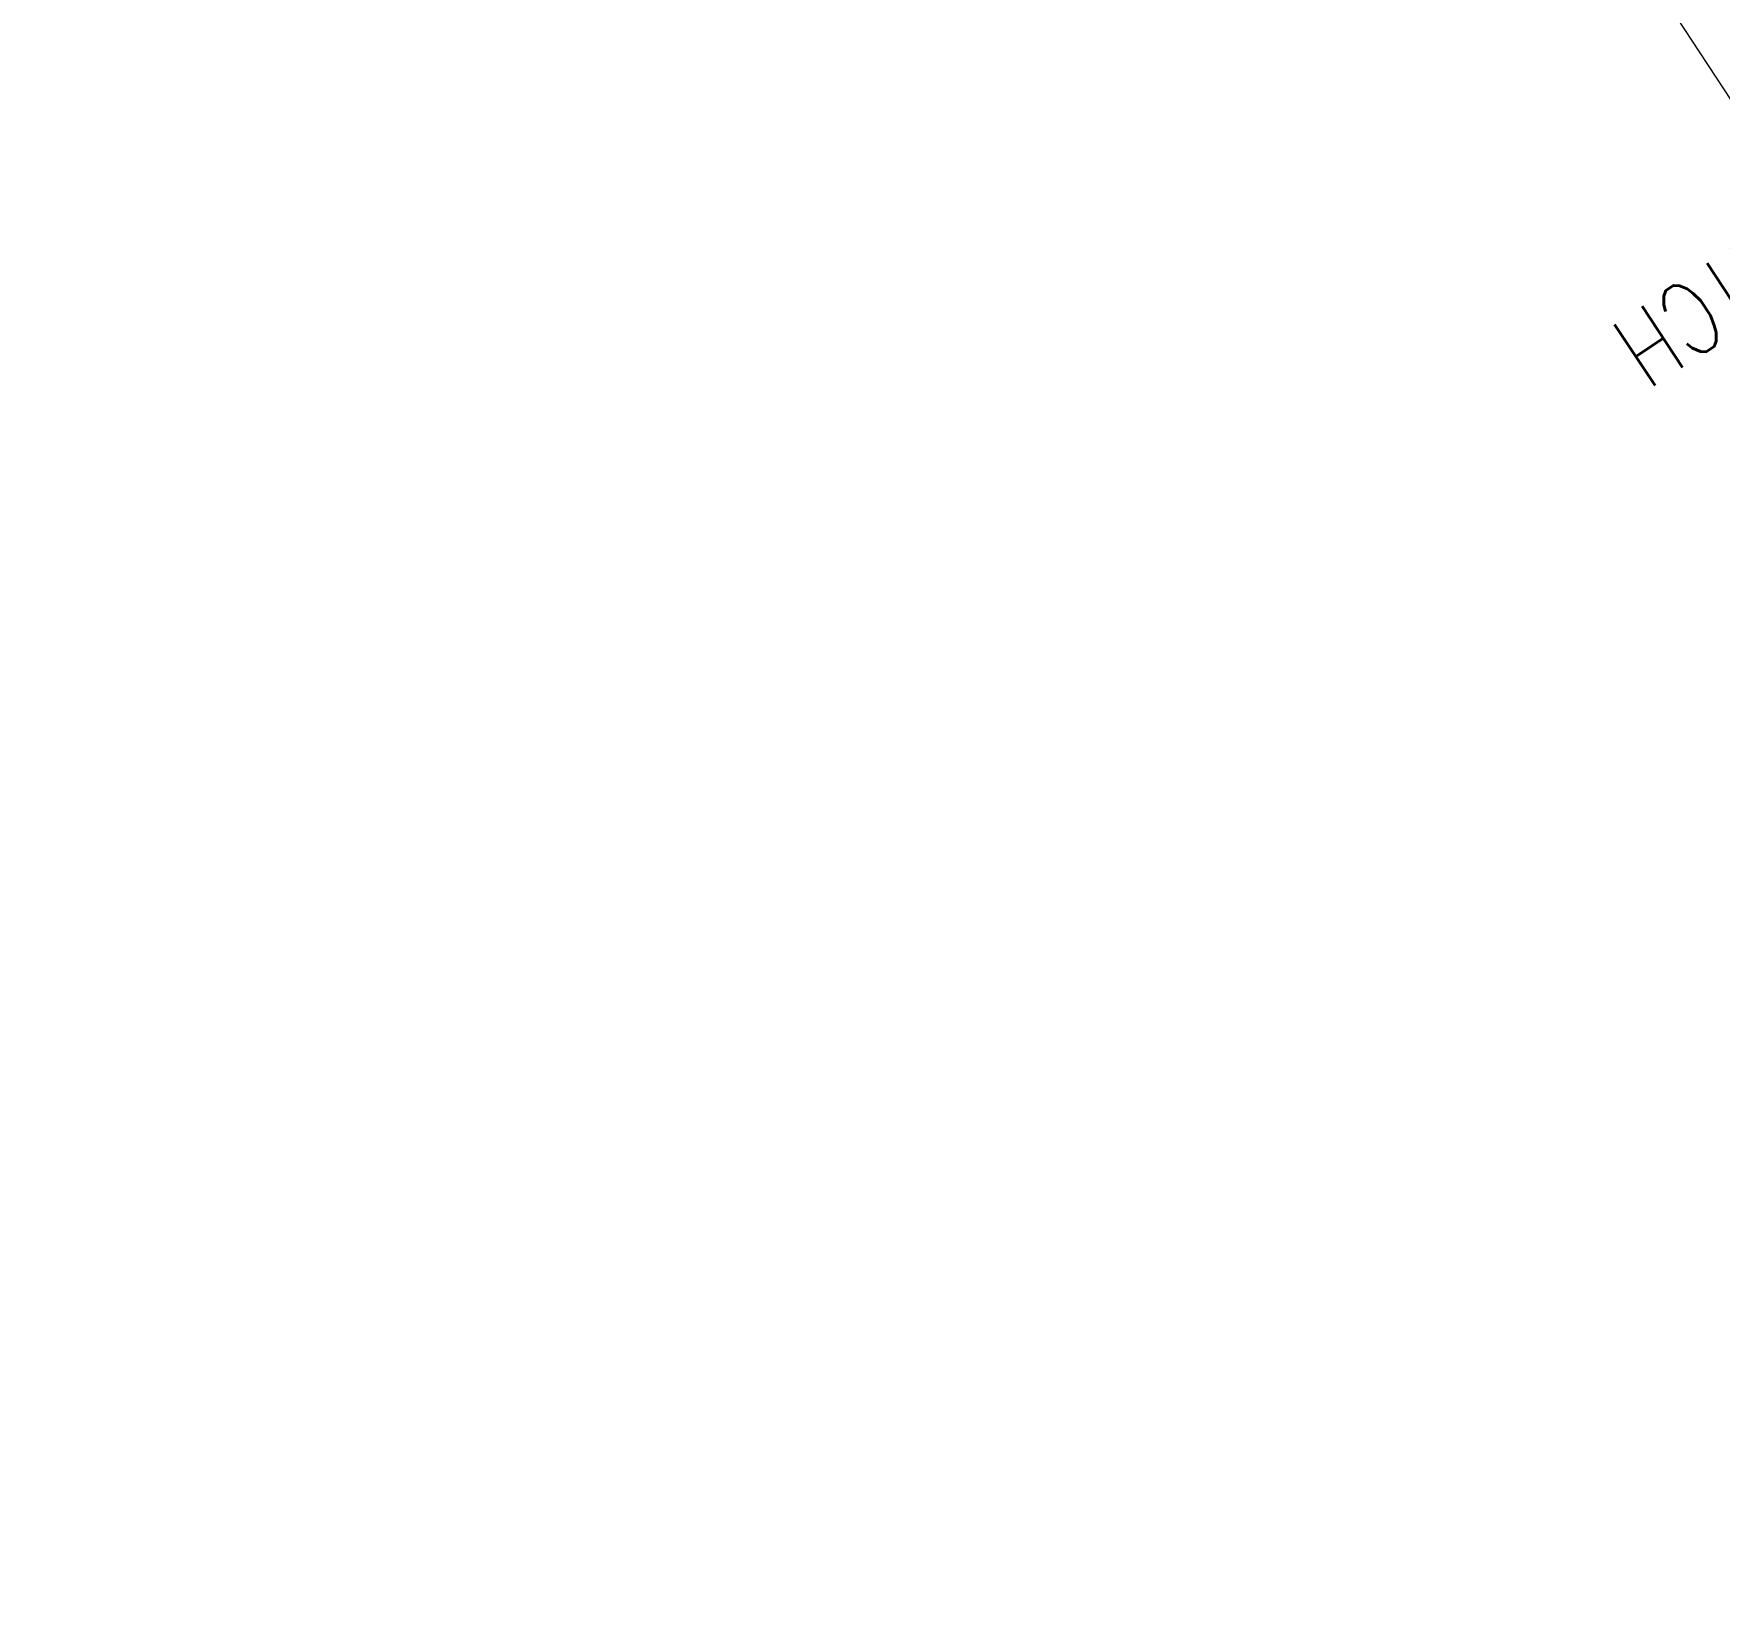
# Model space of a CAD drawing. Header units: millimetres. Extents: x 27228149 to 29012050, y 40856015 to 42918728.
# Drawn here: x 27470612 to 27493601, y 42183721 to 42205115 of the extents above; entities that cross this region are included whole.
import ezdxf

# ---------------------------------------------------------------- set-up
doc = ezdxf.new("R2010")
doc.units = ezdxf.units.MM
doc.header["$LTSCALE"] = 0.05
doc.linetypes.add('DGN Style 3', pattern=[27349.722329, 19535.51595, -7814.20638])
for name, color, linetype, lineweight in [('InnerEdge_NB', 7, 'Continuous', 0), ('InnerEdge_SB', 7, 'Continuous', 0), ('OuterEdge_NBRamp', 7, 'Continuous', 0), ('OuterEdge_SB', 7, 'Continuous', 0), ('PlacementCurve_NB', 1, 'DGN Style 3', 0), ('PlacementCurve_NBRamp', 1, 'DGN Style 3', 0), ('PlacementCurve_SB', 1, 'DGN Style 3', 0), ('S-_ANOT----_T-', 7, 'Continuous', 0), ('S-_WALLLBW-_E-', 40, 'Continuous', 13)]:
    doc.layers.add(name, color=color, linetype=linetype, lineweight=lineweight)
doc.styles.add('Styletxt', font='txt.shx')

msp = doc.modelspace()

# ---------------------------------------------------------------- linework, layer by layer
at = {"layer": 'InnerEdge_NB'}
msp.add_lwpolyline([(27283724.5, 42878514.7, -0.0568157), (27345588.8, 42682480.7), (27368075.3, 42566916.3, 0.0263705), (27393633.3, 42464653, 0.0426618), (27458420.2, 42303807.1, 0.1075608), (27699785.7, 42006839.6, 0.026969), (27783127.3, 41947329.2), (27839783.5, 41911319.6)], format="xyb", dxfattribs=at)
at = {"layer": 'InnerEdge_SB', "extrusion": (0, 0, -1)}
msp.add_lwpolyline([(-27784629.2, 41949692.3, 0.026969), (-27701533.2, 42009027.3, 0.1075608), (-27460918.9, 42305070.6, 0.0691101), (-27370363.7, 42569291.8)], format="xyb", dxfattribs=at)
at = {"layer": 'OuterEdge_NBRamp', "extrusion": (0, 0, -1)}
msp.add_arc((-28261349, 42709830.8), 917400, 321.3000917, 327.5115726, dxfattribs=at)
at = {"layer": 'OuterEdge_SB'}
msp.add_arc((28261355.6, 42709836.2), 882808.3, 206.7701516, 231.3876643, dxfattribs=at)
at = {"layer": 'PlacementCurve_NB'}
msp.add_lwpolyline([(27288809.3, 42846343.4, -0.0480477), (27337834.2, 42680971.8), (27359958.8, 42567267.3, 0.0690894), (27451045.4, 42301107.2, 0.1079959), (27694979, 42000696.1, 0.0193193), (27725549.4, 41977271, 0.0146476), (27778701.6, 41940923.9), (27835716.4, 41904662.4)], format="xyb", dxfattribs=at)
at = {"layer": 'PlacementCurve_NBRamp'}
msp.add_lwpolyline([(27635265.1, 42030698.3), (27611982.7, 42058383.2), (27589280.9, 42086269.3), (27569129.4, 42109374), (27546519.9, 42137146.6, -0.0276788), (27487362.1, 42220234.4), (27469115.5, 42250954.1), (27454819.3, 42278027.7)], format="xyb", dxfattribs=at)
at = {"layer": 'PlacementCurve_SB'}
msp.add_lwpolyline([(27305541.4, 42854039, -0.0482858), (27355899.2, 42684467.3), (27377998.9, 42570890.3, 0.0688708), (27467496.8, 42309348.2, 0.1110949), (27715510, 42007942.3, 0.028125), (27802629.8, 41947720.4), (27845874.9, 41921290)], format="xyb", dxfattribs=at)
at = {"layer": 'S-_WALLLBW-_E-'}
for radius in [881058.3, 882458.3]:
    msp.add_arc((28261355.6, 42709836.2), radius, 206.7701516, 231.3876645, dxfattribs=at)
at = {"layer": 'S-_WALLLBW-_E-', "extrusion": (0, 0, -1)}
for radius in [917750, 919150]:
    msp.add_arc((-28261349, 42709830.8), radius, 321.3000917, 327.5115726, dxfattribs=at)

# ---------------------------------------------------------------- texts
at = {"layer": 'S-_ANOT----_T-', "linetype": 'Continuous', "style": 'Styletxt', "width": 0.75}
msp.add_text('STITCH', height=1000, rotation=213.44988, dxfattribs=at).set_placement((27494828.9, 42202904.7))

doc.saveas('drawing.dxf')
